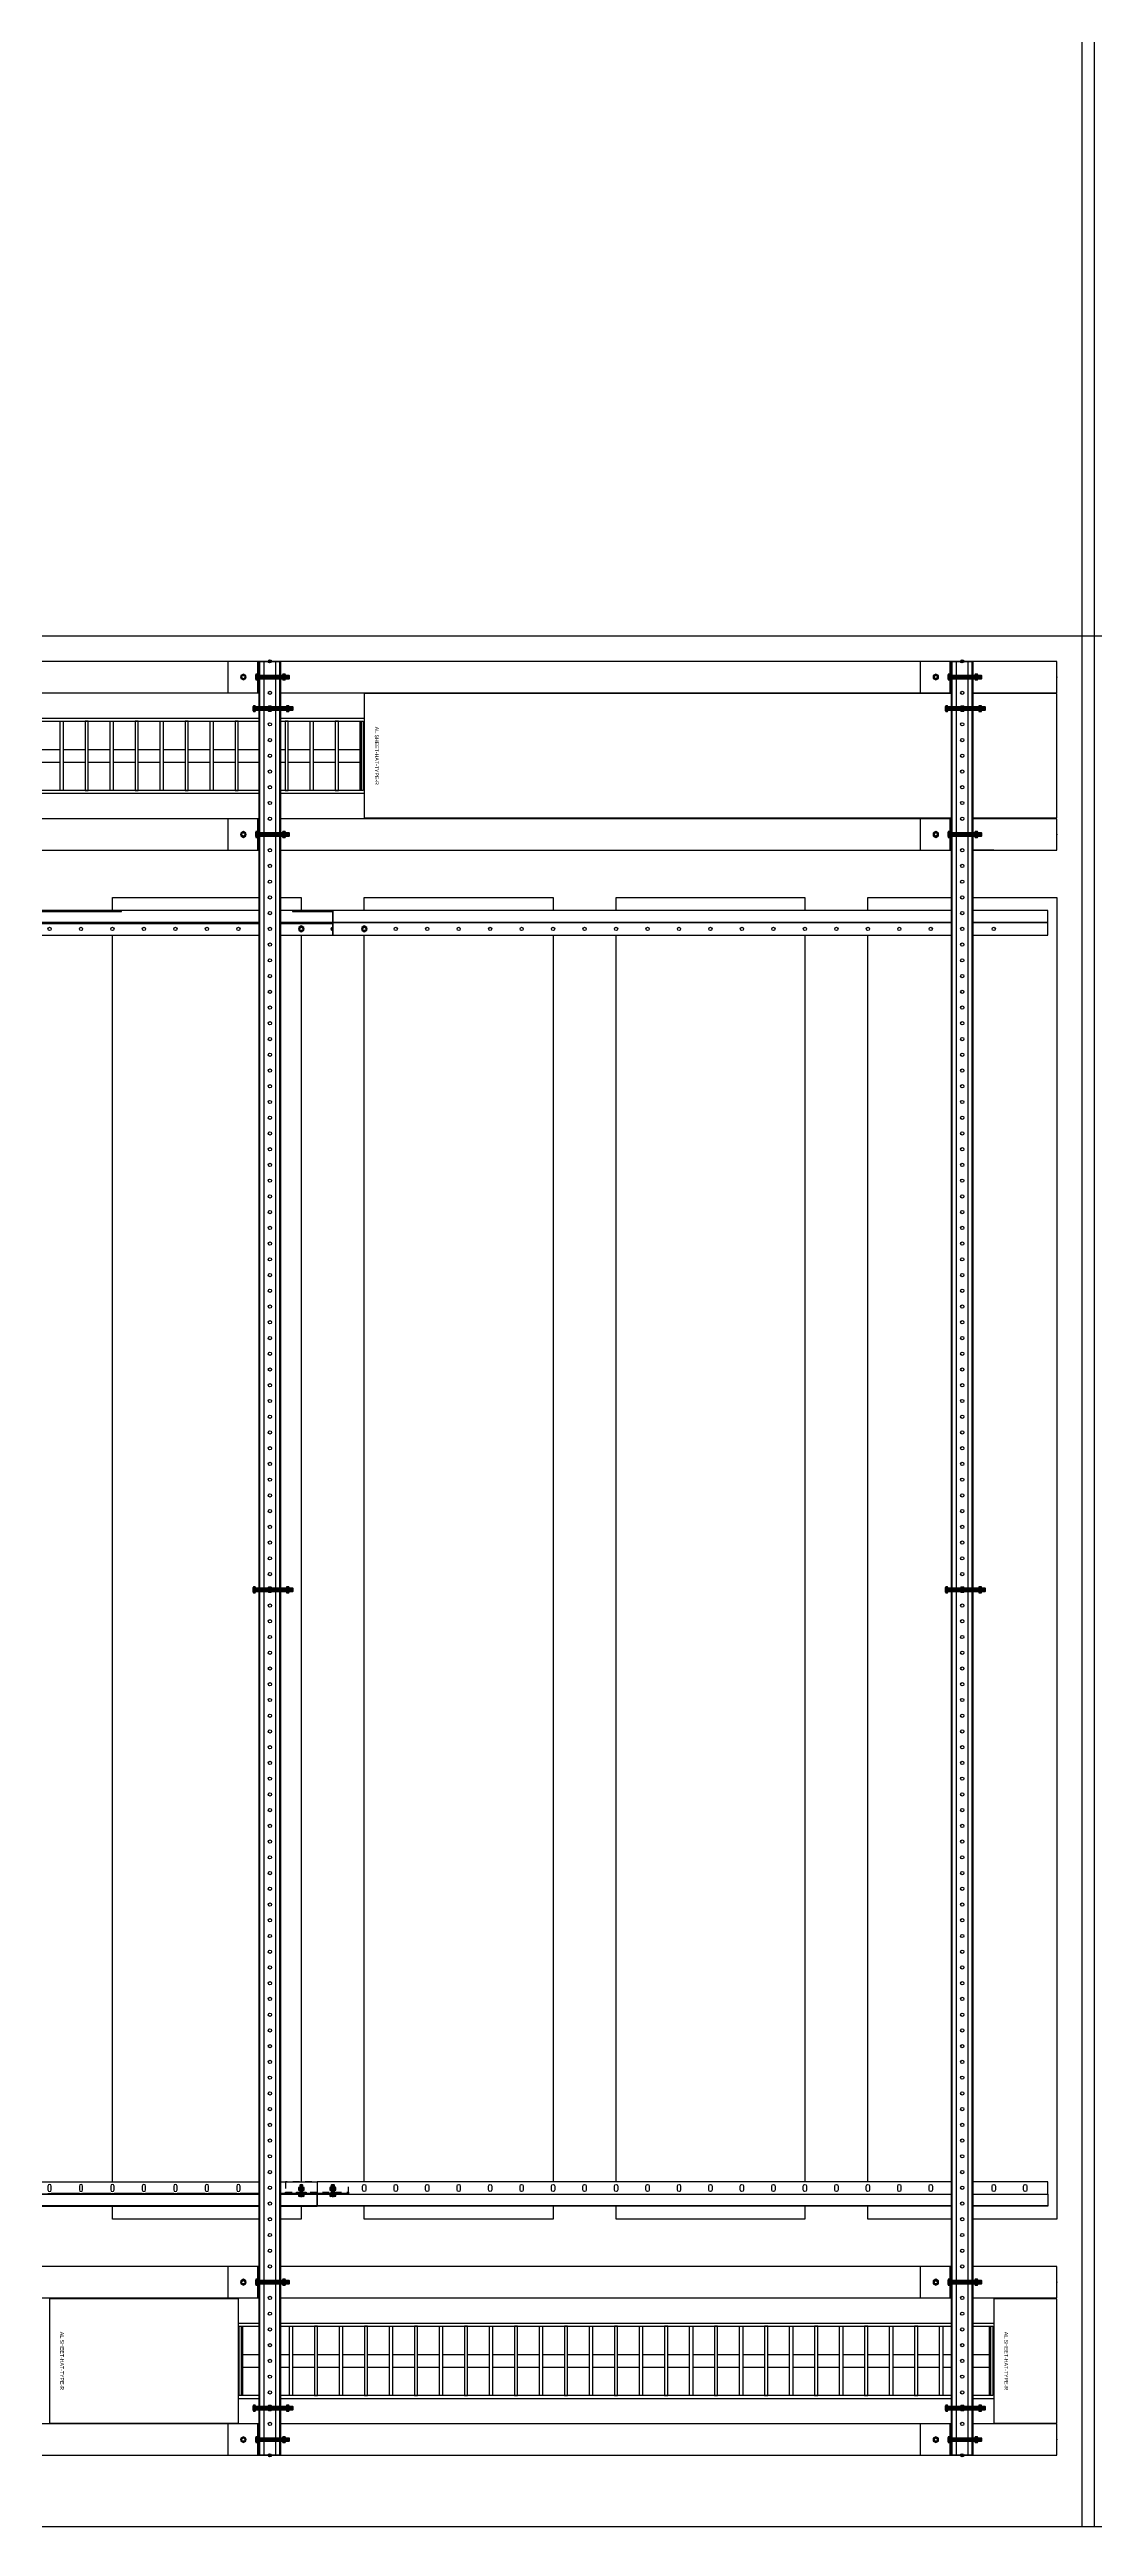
# Model space of a CAD drawing. Header units: millimetres. Extents: x -962357 to -591296, y -223672 to 59420.
# Drawn here: x -786230 to -784570, y -129772 to -125837 of the extents above; entities that cross this region are included whole.
import ezdxf
from ezdxf.enums import TextEntityAlignment as Align

# ---------------------------------------------------------------- set-up
doc = ezdxf.new("R2010")
doc.units = ezdxf.units.MM
doc.linetypes.add('TA_HL_003.00000', pattern=[19.5, 10.65, -8.85])
for name, color, linetype in [('000 - H A T C H', 8, 'Continuous'), ('000 - WIPEOUT', 250, 'Continuous'), ('001 - ASCESSORIES', 251, 'Continuous'), ('A04_TUBE SERIES', 2, 'Continuous'), ('A11_ALU.SOLID SHEET', 2, 'Continuous')]:
    doc.layers.add(name, color=color, linetype=linetype)
pattern_1 = [(110, (-0.5, 0), (-0.939693, -0.34202), []), (110, (-0.2012, 0.6409), (-0.939693, -0.34202), [1.25, -0.25, 0, -0.25])]

# ---------------------------------------------------------------- blocks, each defined once
blk = doc.blocks.new('*U4625')
at = {"layer": 'A11_ALU.SOLID SHEET', "color": 0}
blk.add_lwpolyline([(1100, -98.8), (1100, 98.8), (0, 98.8), (0, -98.8)], close=True, dxfattribs=at)
at = {"layer": 'Defpoints', "color": 250}
blk.add_point((0, 0), dxfattribs=at)
blk.add_text('AL.SHEET-HAT-TYPE-R', height=6, rotation=270, dxfattribs=at).set_placement((15, 0), align=Align.BOTTOM_CENTER)
blk = doc.blocks.new('*U4621')
at = {"color": 1}
blk.add_wipeout([(600, -60), (-600, -60), (-600, 60), (600, 60)], dxfattribs=at).dxf.layer = '000 - WIPEOUT'
at = {"layer": '001 - ASCESSORIES', "color": 0}
blk.add_lwpolyline([(600, -60), (-600, -60), (-600, 60), (600, 60)], close=True, dxfattribs=at)
at = {"layer": '001 - ASCESSORIES'}
for points in [[(-593.5, -55), (-598.5, -55), (-598.5, 55), (-593.5, 55)], [(595, -55), (-595, -55), (-595, 55), (595, 55)], [(-558.8, -55), (-553.8, -55), (-553.8, 55), (-558.8, 55)], [(-514, -55), (-519, -55), (-519, 55), (-514, 55)], [(-479.3, -55), (-474.3, -55), (-474.3, 55), (-479.3, 55)], [(-434.6, -55), (-439.6, -55), (-439.6, 55), (-434.6, 55)], [(-399.8, -55), (-394.8, -55), (-394.8, 55), (-399.8, 55)], [(-355.1, -55), (-360.1, -55), (-360.1, 55), (-355.1, 55)], [(-320.4, -55), (-315.4, -55), (-315.4, 55), (-320.4, 55)], [(-275.6, -55), (-280.6, -55), (-280.6, 55), (-275.6, 55)], [(-240.9, -55), (-235.9, -55), (-235.9, 55), (-240.9, 55)], [(-196.2, -55), (-201.2, -55), (-201.2, 55), (-196.2, 55)], [(-161.4, -55), (-156.4, -55), (-156.4, 55), (-161.4, 55)], [(-116.7, -55), (-121.7, -55), (-121.7, 55), (-116.7, 55)], [(-82, -55), (-77, -55), (-77, 55), (-82, 55)], [(-37.2, -55), (-42.2, -55), (-42.2, 55), (-37.2, 55)], [(-2.5, -55), (2.5, -55), (2.5, 55), (-2.5, 55)], [(42.2, -55), (37.2, -55), (37.2, 55), (42.2, 55)], [(77, -55), (82, -55), (82, 55), (77, 55)], [(121.7, -55), (116.7, -55), (116.7, 55), (121.7, 55)], [(156.4, -55), (161.4, -55), (161.4, 55), (156.4, 55)], [(201.2, -55), (196.2, -55), (196.2, 55), (201.2, 55)], [(235.9, -55), (240.9, -55), (240.9, 55), (235.9, 55)], [(280.6, -55), (275.6, -55), (275.6, 55), (280.6, 55)], [(315.4, -55), (320.4, -55), (320.4, 55), (315.4, 55)], [(360.1, -55), (355.1, -55), (355.1, 55), (360.1, 55)], [(394.8, -55), (399.8, -55), (399.8, 55), (394.8, 55)], [(439.6, -55), (434.6, -55), (434.6, 55), (439.6, 55)], [(474.3, -55), (479.3, -55), (479.3, 55), (474.3, 55)], [(519, -55), (514, -55), (514, 55), (519, 55)], [(553.8, -55), (558.8, -55), (558.8, 55), (553.8, 55)], [(598.5, -55), (593.5, -55), (593.5, 55), (598.5, 55)]]:
    blk.add_lwpolyline(points, close=True, dxfattribs=at)
for points in [[(-593.5, 10), (-558.8, 10)], [(-553.8, 10), (-519, 10)], [(-514, 10), (-479.3, 10)], [(-474.3, 10), (-439.6, 10)], [(-434.6, 10), (-399.8, 10)], [(-394.8, 10), (-360.1, 10)], [(-355.1, 10), (-320.4, 10)], [(-315.4, 10), (-280.6, 10)], [(-275.6, 10), (-240.9, 10)], [(-235.9, 10), (-201.2, 10)], [(-196.2, 10), (-161.4, 10)], [(-156.4, 10), (-121.7, 10)], [(-116.7, 10), (-82, 10)], [(-77, 10), (-42.2, 10)], [(-37.2, 10), (-2.5, 10)], [(2.5, 10), (37.2, 10)], [(42.2, 10), (77, 10)], [(82, 10), (116.7, 10)], [(121.7, 10), (156.4, 10)], [(161.4, 10), (196.2, 10)], [(201.2, 10), (235.9, 10)], [(240.9, 10), (275.6, 10)], [(280.6, 10), (315.4, 10)], [(320.4, 10), (355.1, 10)], [(360.1, 10), (394.8, 10)], [(399.8, 10), (434.6, 10)], [(439.6, 10), (474.3, 10)], [(479.3, 10), (514, 10)], [(519, 10), (553.8, 10)], [(558.8, 10), (593.5, 10)], [(-593.5, -10), (-558.8, -10)], [(-553.8, -10), (-519, -10)], [(-514, -10), (-479.3, -10)], [(-474.3, -10), (-439.6, -10)], [(-434.6, -10), (-399.8, -10)], [(-394.8, -10), (-360.1, -10)], [(-355.1, -10), (-320.4, -10)], [(-315.4, -10), (-280.6, -10)], [(-275.6, -10), (-240.9, -10)], [(-235.9, -10), (-201.2, -10)], [(-196.2, -10), (-161.4, -10)], [(-156.4, -10), (-121.7, -10)], [(-116.7, -10), (-82, -10)], [(-77, -10), (-42.2, -10)], [(-37.2, -10), (-2.5, -10)], [(2.5, -10), (37.2, -10)], [(42.2, -10), (77, -10)], [(82, -10), (116.7, -10)], [(121.7, -10), (156.4, -10)], [(161.4, -10), (196.2, -10)], [(201.2, -10), (235.9, -10)], [(240.9, -10), (275.6, -10)], [(280.6, -10), (315.4, -10)], [(320.4, -10), (355.1, -10)], [(360.1, -10), (394.8, -10)], [(399.8, -10), (434.6, -10)], [(439.6, -10), (474.3, -10)], [(479.3, -10), (514, -10)], [(519, -10), (553.8, -10)], [(558.8, -10), (593.5, -10)]]:
    blk.add_lwpolyline(points, dxfattribs=at)
blk = doc.blocks.new('*U4626')
at = {"layer": 'A11_ALU.SOLID SHEET', "color": 0}
blk.add_lwpolyline([(300, -98.8), (300, 98.8), (0, 98.8), (0, -98.8)], close=True, dxfattribs=at)
at = {"layer": 'Defpoints', "color": 250}
blk.add_point((0, 0), dxfattribs=at)
blk.add_text('AL.SHEET-HAT-TYPE-R', height=6, rotation=270, dxfattribs=at).set_placement((15, 0), align=Align.BOTTOM_CENTER)
blk = doc.blocks.new('*U4642')
blk.add_attdef('EXTR.OVL-LENGTH_', (-25, -59.1), '', height=5)
blk.add_wipeout([(-25, 0), (25, 0), (25, 67400), (-25, 67400)]).dxf.layer = '000 - WIPEOUT'
blk.add_point((0, 0))
at = {"layer": 'A04_TUBE SERIES', "color": 0}
blk.add_lwpolyline([(-25, 0), (25, 0), (25, 67400), (-25, 67400)], close=True, dxfattribs=at)
blk = doc.blocks.new('*U4644')
blk.add_attdef('EXTR.OVL-LENGTH_', (-25, -59.1), '', height=5)
blk.add_wipeout([(-25, 0), (25, 0), (25, 67400), (-25, 67400)]).dxf.layer = '000 - WIPEOUT'
blk.add_point((0, 0))
at = {"layer": 'A04_TUBE SERIES', "color": 0}
blk.add_lwpolyline([(-25, 0), (25, 0), (25, 67400), (-25, 67400)], close=True, dxfattribs=at)
blk = doc.blocks.new('*U4646')
blk.add_attdef('EXTR.OVL-LENGTH_', (-25, -59.1), '', height=5)
blk.add_wipeout([(-25, 0), (25, 0), (25, 67400), (-25, 67400)]).dxf.layer = '000 - WIPEOUT'
blk.add_point((0, 0))
at = {"layer": 'A04_TUBE SERIES', "color": 0}
blk.add_lwpolyline([(-25, 0), (25, 0), (25, 67400), (-25, 67400)], close=True, dxfattribs=at)
blk = doc.blocks.new('*U4648')
blk.add_attdef('EXTR.OVL-LENGTH_', (-25, -59.1), '', height=5)
blk.add_wipeout([(-25, 0), (25, 0), (25, 67400), (-25, 67400)]).dxf.layer = '000 - WIPEOUT'
blk.add_point((0, 0))
at = {"layer": 'A04_TUBE SERIES', "color": 0}
blk.add_lwpolyline([(-25, 0), (25, 0), (25, 67400), (-25, 67400)], close=True, dxfattribs=at)
blk = doc.blocks.new('*U4717')
at = {"color": 3}
for points in [[(-1050, -32050), (1050, -32050), (1050, -32350), (-1050, -32350)], [(-1050, -32450), (1050, -32450), (1050, -32750), (-1050, -32750)], [(-1050, -32850), (1050, -32850), (1050, -33150), (-1050, -33150)], [(-1050, -33250), (1050, -33250), (1050, -33550), (-1050, -33550)]]:
    blk.add_wipeout(points, dxfattribs=at).dxf.layer = '000 - WIPEOUT'
at = {"layer": 'A11_ALU.SOLID SHEET', "color": 0, "linetype": 'ByBlock'}
for points in [[(-1050, -32350), (1050, -32350), (1050, -32050), (-1050, -32050)], [(-1050, -32750), (1050, -32750), (1050, -32450), (-1050, -32450)], [(-1050, -33150), (1050, -33150), (1050, -32850), (-1050, -32850)], [(-1050, -33550), (1050, -33550), (1050, -33250), (-1050, -33250)]]:
    blk.add_lwpolyline(points, close=True, dxfattribs=at)
blk = doc.blocks.new('000 - ASSCESSORIES_FAMELINE_GALV.BRACKET_FITTING_Z-PROFILE_HR-02AA_TOP_VIEW')
blk.add_wipeout([(-1200, 39), (1200, 39), (1200, 0), (-1200, 0)]).dxf.layer = '000 - WIPEOUT'
at = {"layer": '001 - ASCESSORIES', "linetype": 'Continuous'}
for p, q in [((-1200, 39), (1200, 39)), ((-1200, 0), (1200, 0))]:
    blk.add_line(p, q, dxfattribs=at)
at = {"layer": '001 - ASCESSORIES', "color": 1, "linetype": 'ByBlock'}
for p, q in [((822.4, 20.2), (822.4, 19)), ((872.4, 20.2), (872.4, 19)), ((922.4, 20.2), (922.4, 19)), ((972.4, 20.2), (972.4, 19)), ((1022.4, 20.2), (1022.4, 19)), ((1072.4, 20.2), (1072.4, 19)), ((1122.4, 20.2), (1122.4, 19)), ((1172.4, 20.2), (1172.4, 19))]:
    blk.add_line(p, q, dxfattribs=at)
at = {"layer": '001 - ASCESSORIES', "color": 0, "linetype": 'ByBlock'}
blk.add_lwpolyline([(-1200, 39), (1200, 39), (1200, 19), (-1200, 19)], close=True, dxfattribs=at)
at = {"layer": '001 - ASCESSORIES'}
blk.add_lwpolyline([(-1200, 19), (1200, 19), (1200, 0), (-1200, 0)], close=True, dxfattribs=at)
at = {"layer": '001 - ASCESSORIES', "color": 2}
blk.add_lwpolyline([(-1200, 1.2), (1200, 1.2), (1200, 0), (-1200, 0)], close=True, dxfattribs=at)
at = {"layer": '001 - ASCESSORIES'}
for points in [[(777.6, 26), (777.6, 32, 1), (772.4, 32), (772.4, 26, 1)], [(827.6, 26), (827.6, 32, 1), (822.4, 32), (822.4, 26, 1)], [(877.6, 26), (877.6, 32, 1), (872.4, 32), (872.4, 26, 1)], [(927.6, 26), (927.6, 32, 1), (922.4, 32), (922.4, 26, 1)], [(977.6, 26), (977.6, 32, 1), (972.4, 32), (972.4, 26, 1)], [(1027.6, 26), (1027.6, 32, 1), (1022.4, 32), (1022.4, 26, 1)], [(1077.6, 26), (1077.6, 32, 1), (1072.4, 32), (1072.4, 26, 1)], [(1127.6, 26), (1127.6, 32, 1), (1122.4, 32), (1122.4, 26, 1)], [(1177.6, 26), (1177.6, 32, 1), (1172.4, 32), (1172.4, 26, 1)]]:
    blk.add_lwpolyline(points, format="xyb", close=True, dxfattribs=at)
at = {"layer": '001 - ASCESSORIES', "color": 1, "linetype": 'ByBlock'}
for points in [[(772.4, 20.2), (777.6, 20.2), (777.6, 19), (772.4, 19)], [(822.4, 20.2), (777.6, 20.2), (777.6, 19), (822.4, 19)], [(822.4, 20.2), (827.6, 20.2), (827.6, 19), (822.4, 19)], [(872.4, 20.2), (827.6, 20.2), (827.6, 19), (872.4, 19)], [(872.4, 20.2), (877.6, 20.2), (877.6, 19), (872.4, 19)], [(922.4, 20.2), (877.6, 20.2), (877.6, 19), (922.4, 19)], [(922.4, 20.2), (927.6, 20.2), (927.6, 19), (922.4, 19)], [(972.4, 20.2), (927.6, 20.2), (927.6, 19), (972.4, 19)], [(972.4, 20.2), (977.6, 20.2), (977.6, 19), (972.4, 19)], [(1022.4, 20.2), (977.6, 20.2), (977.6, 19), (1022.4, 19)], [(1022.4, 20.2), (1027.6, 20.2), (1027.6, 19), (1022.4, 19)], [(1072.4, 20.2), (1027.6, 20.2), (1027.6, 19), (1072.4, 19)], [(1072.4, 20.2), (1077.6, 20.2), (1077.6, 19), (1072.4, 19)], [(1122.4, 20.2), (1077.6, 20.2), (1077.6, 19), (1122.4, 19)], [(1122.4, 20.2), (1127.6, 20.2), (1127.6, 19), (1122.4, 19)], [(1172.4, 20.2), (1127.6, 20.2), (1127.6, 19), (1172.4, 19)], [(1172.4, 20.2), (1177.6, 20.2), (1177.6, 19), (1172.4, 19)], [(1200, 20.2), (1177.6, 20.2), (1177.6, 19), (1200, 19)]]:
    blk.add_lwpolyline(points, close=True, dxfattribs=at)
blk = doc.blocks.new('000 - ASSCESSORIES_FAMELINE_GALV._SPICE-FOR_HR-02A_TOP_VIEW')
at = {"layer": '001 - ASCESSORIES', "color": 0, "linetype": 'ByBlock'}
blk.add_lwpolyline([(-50, 0), (50, 0), (50, 18.8), (-50, 18.8)], close=True, dxfattribs=at)
at = {"layer": '001 - ASCESSORIES', "linetype": 'ByBlock'}
blk.add_lwpolyline([(-50, 2), (50, 2), (50, 0), (-50, 0)], close=True, dxfattribs=at)
at = {"layer": '001 - ASCESSORIES', "color": 1}
for points in [[(-32.6, 2), (-17.4, 2), (-17.4, 0), (-32.6, 0)], [(22.4, 2), (27.6, 2), (27.6, 0), (22.4, 0)]]:
    blk.add_lwpolyline(points, close=True, dxfattribs=at)
blk = doc.blocks.new('*U4662')
at = {"color": 1}
for p, q in [((-3.5, 4.5), (3.5, 4.5)), ((-3.5, 0), (3.5, 0))]:
    blk.add_line(p, q, dxfattribs=at)
at = {"color": 0}
for points in [[(-2.3, 4.2, 0.249893), (-4.6, 4.2), (-4.6, 0.3, 0.249893), (-2.3, 0.3)], [(2.3, 4.2, 0.062422), (0, 4.5, 0.062422), (-2.3, 4.2), (-2.3, 0.3, 0.061692), (0, 0, 0.061692), (2.3, 0.3)], [(4.6, 4.2, 0.249893), (2.3, 4.2), (2.3, 0.3, 0.249893), (4.6, 0.3)]]:
    blk.add_lwpolyline(points, format="xyb", close=True, dxfattribs=at)
blk = doc.blocks.new('*U4707')
at = {"layer": '000 - H A T C H'}
h = blk.add_hatch(color=250, dxfattribs=at)
h.dxf.hatch_style = 1
edge = h.paths.add_edge_path()
edge.add_line((0.3, 4.6), (4.2, 4.6))
edge.add_arc((2, 3.5), 2.45, 0, 28.0609, ccw=False)
edge.add_line((4.5, 3.5), (4.5, 0))
edge.add_arc((-4.9, 0), 9.36, -0.0239, 0.0239, ccw=False)
edge.add_line((4.5, 0), (4.5, 0))
edge.add_arc((-4.9, 0), 9.36, -0.0239, 0.0239, ccw=False)
edge.add_line((4.5, 0), (4.5, -3.5))
edge.add_arc((2, -3.5), 2.45, -28.0609, 0, ccw=False)
edge.add_line((4.2, -4.6), (0.3, -4.6))
edge.add_arc((2.5, -3.5), 2.45, 180, 208.0609, ccw=False)
edge.add_line((0, -3.5), (0, 3.5))
edge.add_arc((2.5, 3.5), 2.45, 151.9391, 180, ccw=False)
at = {"layer": '001 - ASCESSORIES', "color": 0, "rotation": 270}
blk.add_blockref('*U4662', (0, 0), dxfattribs=at)
blk = doc.blocks.new('*U4682')
at = {"color": 1}
for p, q in [((-3.5, 3.5), (3.5, 3.5)), ((-3.5, 0), (3.5, 0))]:
    blk.add_line(p, q, dxfattribs=at)
at = {"color": 0}
for points in [[(-2.3, 3.2, 0.249855), (-4.6, 3.2), (-4.6, 0.3, 0.249855), (-2.3, 0.3)], [(2.3, 3.2, 0.062432), (0, 3.5, 0.062432), (-2.3, 3.2), (-2.3, 0.3, 0.061701), (0, 0, 0.061701), (2.3, 0.3)], [(4.6, 3.2, 0.249855), (2.3, 3.2), (2.3, 0.3, 0.249855), (4.6, 0.3)]]:
    blk.add_lwpolyline(points, format="xyb", close=True, dxfattribs=at)
blk = doc.blocks.new('*U4688')
at = {"layer": '000 - H A T C H'}
h = blk.add_hatch(dxfattribs=at)
h.set_pattern_fill('ANSI35', color=8, scale=4, angle=65)
h.set_pattern_definition(pattern_1)
h.paths.add_polyline_path([(0, -2.5), (14.5, -2.5), (14.5, 2.5), (0, 2.5)])
at = {"color": 8}
blk.add_line((14.5, -2.5), (14.5, 2.5), dxfattribs=at)
at = {"color": 1}
blk.add_lwpolyline([(14.5, 2.5), (0, 2.5), (0, -2.5), (14.5, -2.5), (15, -2), (15, 2)], close=True, dxfattribs=at)
blk = doc.blocks.new('*U4699')
at = {"layer": '000 - H A T C H'}
h = blk.add_hatch(color=250, dxfattribs=at)
h.dxf.hatch_style = 1
edge = h.paths.add_edge_path()
edge.add_line((-0.3, -4.6), (-3.2, -4.6))
edge.add_arc((-1, -3.5), 2.45, 180, 208.0569, ccw=False)
edge.add_line((-3.5, -3.5), (-3.5, 0))
edge.add_arc((5.9, 0), 9.36, 179.9761, 180.0239, ccw=False)
edge.add_line((-3.5, 0), (-3.5, 0))
edge.add_arc((5.9, 0), 9.36, 179.9761, 180.0239, ccw=False)
edge.add_line((-3.5, 0), (-3.5, 3.5))
edge.add_arc((-1, 3.5), 2.45, 151.9431, 180, ccw=False)
edge.add_line((-3.2, 4.6), (-0.3, 4.6))
edge.add_arc((-2.5, 3.5), 2.45, 360, 388.0569, ccw=False)
edge.add_line((0, 3.5), (0, -3.5))
edge.add_arc((-2.5, -3.5), 2.45, 331.9431, 360, ccw=False)
blk.add_blockref('*U4688', (0, 0))
at = {"layer": '001 - ASCESSORIES', "rotation": 90}
blk.add_blockref('*U4682', (0, 0), dxfattribs=at)
blk = doc.blocks.new('*U4946')
at = {"linetype": 'ByBlock'}
blk.add_wipeout([(-33561, 0), (-32400, 0), (-32400, 39), (-33561, 39)], dxfattribs=at).dxf.layer = '001 - ASCESSORIES'
at = {"color": 1, "linetype": 'ByBlock'}
for points in [[(-33527.6, 7), (-33527.6, 13, -1), (-33522.4, 13), (-33522.4, 7, -1)], [(-33477.6, 7), (-33477.6, 13, -1), (-33472.4, 13), (-33472.4, 7, -1)], [(-33427.6, 7), (-33427.6, 13, -1), (-33422.4, 13), (-33422.4, 7, -1)], [(-33377.6, 7), (-33377.6, 13, -1), (-33372.4, 13), (-33372.4, 7, -1)], [(-33327.6, 7), (-33327.6, 13, -1), (-33322.4, 13), (-33322.4, 7, -1)], [(-33277.6, 7), (-33277.6, 13, -1), (-33272.4, 13), (-33272.4, 7, -1)], [(-33227.6, 7), (-33227.6, 13, -1), (-33222.4, 13), (-33222.4, 7, -1)], [(-33177.6, 7), (-33177.6, 13, -1), (-33172.4, 13), (-33172.4, 7, -1)], [(-33127.6, 7), (-33127.6, 13, -1), (-33122.4, 13), (-33122.4, 7, -1)], [(-33077.6, 7), (-33077.6, 13, -1), (-33072.4, 13), (-33072.4, 7, -1)], [(-33027.6, 7), (-33027.6, 13, -1), (-33022.4, 13), (-33022.4, 7, -1)], [(-32977.6, 7), (-32977.6, 13, -1), (-32972.4, 13), (-32972.4, 7, -1)], [(-32927.6, 7), (-32927.6, 13, -1), (-32922.4, 13), (-32922.4, 7, -1)], [(-32877.6, 7), (-32877.6, 13, -1), (-32872.4, 13), (-32872.4, 7, -1)], [(-32827.6, 7), (-32827.6, 13, -1), (-32822.4, 13), (-32822.4, 7, -1)], [(-32777.6, 7), (-32777.6, 13, -1), (-32772.4, 13), (-32772.4, 7, -1)], [(-32727.6, 7), (-32727.6, 13, -1), (-32722.4, 13), (-32722.4, 7, -1)], [(-32677.6, 7), (-32677.6, 13, -1), (-32672.4, 13), (-32672.4, 7, -1)], [(-32627.6, 7), (-32627.6, 13, -1), (-32622.4, 13), (-32622.4, 7, -1)], [(-32577.6, 7), (-32577.6, 13, -1), (-32572.4, 13), (-32572.4, 7, -1)], [(-32527.6, 7), (-32527.6, 13, -1), (-32522.4, 13), (-32522.4, 7, -1)], [(-32477.6, 7), (-32477.6, 13, -1), (-32472.4, 13), (-32472.4, 7, -1)], [(-32427.6, 7), (-32427.6, 13, -1), (-32422.4, 13), (-32422.4, 7, -1)]]:
    blk.add_lwpolyline(points, format="xyb", close=True, dxfattribs=at)
at = {"layer": '001 - ASCESSORIES', "rotation": 270}
for name, p in [('*U4699', (-32425, 20)), ('*U4707', (-32425, 13.6))]:
    blk.add_blockref(name, p, dxfattribs=at)
at = {"layer": '001 - ASCESSORIES', "linetype": 'ByBlock', "rotation": 180}
blk.add_blockref('000 - ASSCESSORIES_FAMELINE_GALV.BRACKET_FITTING_Z-PROFILE_HR-02AA_TOP_VIEW', (-31200, 39), dxfattribs=at)
at = {"color": 1, "linetype": 'ByBlock'}
blk.add_lwpolyline([(-32400, 20), (-33561, 20), (-33561, 39), (-32400, 39)], close=True, dxfattribs=at)
at = {"layer": '001 - ASCESSORIES'}
blk.add_lwpolyline([(-33561, 39), (-32400, 39), (-32400, 37.8), (-33561, 37.8)], close=True, dxfattribs=at)
at = {"layer": '001 - ASCESSORIES', "color": 1, "linetype": 'ByBlock'}
blk.add_lwpolyline([(-33561, 0), (-32400, 0), (-32400, 20), (-33561, 20)], close=True, dxfattribs=at)
at = {"layer": '001 - ASCESSORIES', "linetype": 'TA_HL_003.00000', "rotation": 180}
blk.add_blockref('000 - ASSCESSORIES_FAMELINE_GALV._SPICE-FOR_HR-02A_TOP_VIEW', (-32400, 18.8), dxfattribs=at)
at = {"layer": '001 - ASCESSORIES', "rotation": 270}
for name, p in [('*U4699', (-32375, 20)), ('*U4707', (-32375, 13.6))]:
    blk.add_blockref(name, p, dxfattribs=at)
blk = doc.blocks.new('000 - ASSCESSORIES_FAMELINE_GALV.BRACKET_FITTING_Z-PROFILE_HR-02B_TOP_VIEW')
blk.add_wipeout([(-1200, 39), (1200, 39), (1200, 0), (-1200, 0)]).dxf.layer = '000 - WIPEOUT'
at = {"layer": '001 - ASCESSORIES', "linetype": 'ByBlock'}
blk.add_line((1200, 20.2), (-1200, 20.2), dxfattribs=at)
at = {"layer": '001 - ASCESSORIES'}
blk.add_line((1200, 19), (-1200, 19), dxfattribs=at)
at = {"layer": '001 - ASCESSORIES', "color": 0}
blk.add_lwpolyline([(-1200, 39), (-1200, 19), (1200, 19), (1200, 39)], close=True, dxfattribs=at)
at = {"layer": '001 - ASCESSORIES'}
blk.add_lwpolyline([(-1200, 19), (-1200, 0), (1200, 0), (1200, 19)], close=True, dxfattribs=at)
at = {"layer": '001 - ASCESSORIES', "color": 2}
for points in [[(-1200, 1.2), (-1200, 0), (-1135.9, 0), (-1135.9, 1.2)], [(-864.1, 1.2), (-864.1, 0), (-735.9, 0), (-735.9, 1.2)]]:
    blk.add_lwpolyline(points, close=True, dxfattribs=at)
at = {"layer": '001 - ASCESSORIES'}
for centre in [(-1150, 29), (-1100, 29), (-1050, 29), (-1000, 29), (-950, 29), (-900, 29), (-850, 29), (-800, 29), (-750, 29)]:
    blk.add_circle(centre, 2.6, dxfattribs=at)
blk.add_arc((-1200, 29), 2.6, 270, 90, dxfattribs=at)
blk = doc.blocks.new('000 - ASSCESSORIES_FAMELINE_GALV._SPICE-FOR_HR-02B_TOP_VIEW')
at = {"layer": '001 - ASCESSORIES', "linetype": 'ByBlock'}
blk.add_lwpolyline([(-75, 6.8), (75, 6.8), (75, 8.8), (-75, 8.8)], close=True, dxfattribs=at)
at = {"layer": '001 - ASCESSORIES', "color": 0, "linetype": 'ByBlock'}
blk.add_lwpolyline([(-75, 8.8), (75, 8.8), (75, -10), (-75, -10)], close=True, dxfattribs=at)
at = {"layer": '001 - ASCESSORIES', "color": 1}
for points in [[(-57.6, 6.8), (-42.4, 6.8), (-42.4, 8.8), (-57.6, 8.8)], [(-2.6, 6.8), (2.6, 6.8), (2.6, 8.8), (-2.6, 8.8)], [(47.4, 6.8), (52.6, 6.8), (52.6, 8.8), (47.4, 8.8)]]:
    blk.add_lwpolyline(points, close=True, dxfattribs=at)
blk.add_lwpolyline([(-55, -2.6), (-45, -2.6, 1), (-45, 2.6), (-55, 2.6, 1)], format="xyb", close=True, dxfattribs=at)
at = {"layer": '001 - ASCESSORIES'}
for centre in [(0, 0), (50, 0)]:
    blk.add_circle(centre, 2.6, dxfattribs=at)
blk = doc.blocks.new('*U4659')
at = {"layer": '001 - ASCESSORIES', "color": 0, "linetype": 'ByBlock'}
blk.add_blockref('000 - ASSCESSORIES_FAMELINE_GALV._SPICE-FOR_HR-02B_TOP_VIEW', (0, 0), dxfattribs=at)
blk = doc.blocks.new('*U4663')
at = {"layer": '001 - ASCESSORIES', "color": 0}
blk.add_lwpolyline([(4.6, 0), (2.3, 4), (-2.3, 4), (-4.6, 0), (-2.3, -4), (2.3, -4)], close=True, dxfattribs=at)
at = {"layer": '001 - ASCESSORIES', "color": 8}
blk.add_circle((0, 0), 3.85, dxfattribs=at)
at = {"layer": '001 - ASCESSORIES', "color": 0}
blk.add_circle((0, 0), 2.6, dxfattribs=at)
blk = doc.blocks.new('*U4664')
at = {"layer": '000 - H A T C H'}
h = blk.add_hatch(color=250, dxfattribs=at)
h.dxf.hatch_style = 1
h.paths.add_polyline_path([(4, -2.3), (4, 2.3), (0, 4.6), (-4, 2.3), (-4, -2.3), (0, -4.6)])
h.paths.add_polyline_path([(0, -2.6, -1), (0, 2.6, -1)], flags=16)
at = {"layer": '001 - ASCESSORIES', "color": 0, "rotation": 270}
blk.add_blockref('*U4663', (0, 0), dxfattribs=at)
blk = doc.blocks.new('*U4947')
for p in [(-32450, -10), (-32350, -10)]:
    blk.add_blockref('*U4699', p)
at = {"layer": '001 - ASCESSORIES', "linetype": 'TA_HL_003.00000', "rotation": 180}
blk.add_blockref('*U4659', (-32400, -10), dxfattribs=at)
at = {"layer": '001 - ASCESSORIES', "color": 0, "linetype": 'ByBlock'}
blk.add_blockref('000 - ASSCESSORIES_FAMELINE_GALV.BRACKET_FITTING_Z-PROFILE_HR-02B_TOP_VIEW', (-31200, -39), dxfattribs=at)
at = {"layer": '001 - ASCESSORIES', "color": 1, "linetype": 'ByBlock'}
blk.add_circle((-32400, -10), 2.6, dxfattribs=at)
at = {"layer": '001 - ASCESSORIES'}
blk.add_blockref('*U4664', (-32350, -10), dxfattribs=at)
at = {"linetype": 'ByBlock'}
blk.add_wipeout([(-33536, -39), (-32400, -39), (-32400, 0), (-33536, 0)], dxfattribs=at).dxf.layer = '000 - WIPEOUT'
at = {"layer": '001 - ASCESSORIES', "color": 1, "linetype": 'ByBlock'}
blk.add_lwpolyline([(-32400, 0), (-33536, 0), (-33536, -20), (-32400, -20)], close=True, dxfattribs=at)
at = {"layer": '001 - ASCESSORIES', "linetype": 'ByBlock'}
blk.add_lwpolyline([(-32400, -20), (-33536, -20), (-33536, -39), (-32400, -39)], close=True, dxfattribs=at)
at = {"layer": '001 - ASCESSORIES', "color": 1, "linetype": 'ByBlock'}
for centre in [(-33450, -10), (-33400, -10), (-33350, -10), (-33300, -10), (-33250, -10), (-33200, -10), (-33150, -10), (-33100, -10), (-33050, -10), (-33000, -10), (-32950, -10), (-32900, -10), (-32850, -10), (-32800, -10), (-32750, -10), (-32700, -10), (-32650, -10), (-32600, -10), (-32550, -10), (-32500, -10), (-32450, -10)]:
    blk.add_circle(centre, 2.6, dxfattribs=at)
at = {"layer": '001 - ASCESSORIES'}
blk.add_blockref('*U4664', (-32450, -10), dxfattribs=at)
blk = doc.blocks.new('*U4945')
at = {"color": 6}
blk.add_wipeout([(1425, -17), (-1425, -17), (-1425, 17), (1425, 17)], dxfattribs=at).dxf.layer = '000 - WIPEOUT'
at = {"layer": '001 - ASCESSORIES', "color": 0, "linetype": 'ByBlock'}
for p, q in [((1425, 15.8), (-1425, 15.8)), ((1425, -15.8), (-1425, -15.8))]:
    blk.add_line(p, q, dxfattribs=at)
at = {"layer": '001 - ASCESSORIES', "color": 1}
blk.add_lwpolyline([(1425, 17), (1425, -17), (-1425, -17), (-1425, 17)], close=True, dxfattribs=at)
at = {"layer": '001 - ASCESSORIES', "color": 0, "linetype": 'ByBlock'}
for points in [[(-1425, 17), (-1425, 9), (1425, 9), (1425, 17)], [(-1425, -9), (-1425, -17), (1425, -17), (1425, -9)]]:
    blk.add_lwpolyline(points, close=True, dxfattribs=at)
at = {"layer": '001 - ASCESSORIES', "color": 1, "linetype": 'Continuous'}
for centre in [(-1425, 0), (-1400, 0), (-1375, 0), (-1350, 0), (-1325, 0), (-1300, 0), (-1275, 0), (-1250, 0), (-1225, 0), (-1200, 0), (-1175, 0), (-1150, 0), (-1125, 0), (-1100, 0), (-1075, 0), (-1050, 0), (-1025, 0), (-1000, 0), (-975, 0), (-950, 0), (-925, 0), (-900, 0), (-875, 0), (-850, 0), (-825, 0), (-800, 0), (-775, 0), (-750, 0), (-725, 0), (-700, 0), (-675, 0), (-650, 0), (-625, 0), (-600, 0), (-575, 0), (-550, 0), (-525, 0), (-500, 0), (-475, 0), (-450, 0), (-425, 0), (-400, 0), (-375, 0), (-350, 0), (-325, 0), (-300, 0), (-275, 0), (-250, 0), (-225, 0), (-200, 0), (-175, 0), (-150, 0), (-125, 0), (-100, 0), (-75, 0), (-50, 0), (-25, 0), (0, 0), (25, 0), (50, 0), (75, 0), (100, 0), (125, 0), (150, 0), (175, 0), (200, 0), (225, 0), (250, 0), (275, 0), (300, 0), (325, 0), (350, 0), (375, 0), (400, 0), (425, 0), (450, 0), (475, 0), (500, 0), (525, 0), (550, 0), (575, 0), (600, 0), (625, 0), (650, 0), (675, 0), (700, 0), (725, 0), (750, 0), (775, 0), (800, 0), (825, 0), (850, 0), (875, 0), (900, 0), (925, 0), (950, 0), (975, 0), (1000, 0), (1025, 0), (1050, 0), (1075, 0), (1100, 0), (1125, 0), (1150, 0), (1175, 0), (1200, 0), (1225, 0), (1250, 0), (1275, 0), (1300, 0), (1325, 0), (1350, 0), (1375, 0), (1400, 0), (1425, 0)]:
    blk.add_circle(centre, 2.6, dxfattribs=at)
blk = doc.blocks.new('*U4949')
at = {"layer": 'A11_ALU.SOLID SHEET', "color": 0}
blk.add_lwpolyline([(100, -98.8), (100, 98.8), (0, 98.8), (0, -98.8)], close=True, dxfattribs=at)
at = {"layer": 'Defpoints', "color": 250}
blk.add_point((0, 0), dxfattribs=at)
blk.add_text('AL.SHEET-HAT-TYPE-R', height=6, rotation=270, dxfattribs=at).set_placement((15, 0), align=Align.BOTTOM_CENTER)
blk = doc.blocks.new('*U4696')
at = {"layer": '000 - H A T C H'}
h = blk.add_hatch(dxfattribs=at)
h.set_pattern_fill('ANSI35', color=8, scale=4, angle=65)
h.set_pattern_definition(pattern_1)
h.paths.add_polyline_path([(0, -2.5), (59.5, -2.5), (59.5, 2.5), (0, 2.5)])
at = {"color": 8}
blk.add_line((59.5, -2.5), (59.5, 2.5), dxfattribs=at)
at = {"color": 1}
blk.add_lwpolyline([(59.5, 2.5), (0, 2.5), (0, -2.5), (59.5, -2.5), (60, -2), (60, 2)], close=True, dxfattribs=at)
blk = doc.blocks.new('*U4748')
at = {"layer": '000 - H A T C H'}
h = blk.add_hatch(color=250, dxfattribs=at)
h.dxf.hatch_style = 1
edge = h.paths.add_edge_path()
edge.add_line((-0.3, -4.6), (-3.2, -4.6))
edge.add_arc((-1, -3.5), 2.45, 180, 208.0569, ccw=False)
edge.add_line((-3.5, -3.5), (-3.5, 0))
edge.add_arc((5.9, 0), 9.36, 179.9761, 180.0239, ccw=False)
edge.add_line((-3.5, 0), (-3.5, 0))
edge.add_arc((5.9, 0), 9.36, 179.9761, 180.0239, ccw=False)
edge.add_line((-3.5, 0), (-3.5, 3.5))
edge.add_arc((-1, 3.5), 2.45, 151.9431, 180, ccw=False)
edge.add_line((-3.2, 4.6), (-0.3, 4.6))
edge.add_arc((-2.5, 3.5), 2.45, 360, 388.0569, ccw=False)
edge.add_line((0, 3.5), (0, -3.5))
edge.add_arc((-2.5, -3.5), 2.45, 331.9431, 360, ccw=False)
blk.add_blockref('*U4696', (0, 0))
at = {"layer": '001 - ASCESSORIES', "rotation": 90}
blk.add_blockref('*U4682', (0, 0), dxfattribs=at)
blk = doc.blocks.new('*U4821')
at = {"layer": '001 - ASCESSORIES'}
blk.add_blockref('*U4748', (-23, 0), dxfattribs=at)
at = {"layer": '001 - ASCESSORIES', "color": 2}
for rotation in [90, 90, 270, 270]:
    blk.add_blockref('*U4664', (0, 0), dxfattribs=dict(at, rotation=rotation))
at = {"layer": '001 - ASCESSORIES', "color": 1}
blk.add_blockref('*U4707', (26.2, 0), dxfattribs=at)
blk = doc.blocks.new('000 - ASSCESSORIES_FAMELINE_AL.EXTR._L-PROFILE_50x68mm._non-code_TOP_VIEW')
blk.add_wipeout([(-50, -25), (0, -25), (0, 25), (-50, 25)]).dxf.layer = '000 - WIPEOUT'
at = {"layer": '000 - H A T C H'}
h = blk.add_hatch(dxfattribs=at)
h.set_pattern_fill('ANSI32', color=8, scale=0.5)
h.set_pattern_definition([(45, (-14193.569, 11847.092), (-3.367596, 3.367596), []), (45, (-14191.324, 11847.092), (-3.367596, 3.367596), [])])
h.paths.add_polyline_path([(-2, 20), (0, 20), (0, 25), (-2, 25)])
h.paths.add_polyline_path([(0, -20), (-2, -20), (-2, -25), (0, -25)])
at = {"layer": '001 - ASCESSORIES', "color": 0}
for p, q in [((0, 20), (-2, 20)), ((-2, -20), (0, -20))]:
    blk.add_line(p, q, dxfattribs=at)
at = {"layer": '001 - ASCESSORIES', "color": 1}
blk.add_line((-2, -20), (-2, 20), dxfattribs=at)
at = {"layer": '001 - ASCESSORIES'}
blk.add_lwpolyline([(-50, -25), (0, -25), (0, 25), (-50, 25)], close=True, dxfattribs=at)
at = {"layer": '001 - ASCESSORIES', "color": 0}
for points in [[(-2, 25), (0, 25), (0, 20), (-2, 20)], [(-2, -20), (0, -20), (0, -25), (-2, -25)]]:
    blk.add_lwpolyline(points, close=True, dxfattribs=at)
at = {"layer": '001 - ASCESSORIES', "color": 1}
blk.add_circle((-25, 0), 2.6, dxfattribs=at)
blk = doc.blocks.new('*U4738')
at = {"layer": '001 - ASCESSORIES', "color": 0}
blk.add_blockref('000 - ASSCESSORIES_FAMELINE_AL.EXTR._L-PROFILE_50x68mm._non-code_TOP_VIEW', (0, 0), dxfattribs=at)
blk = doc.blocks.new('*U4683')
blk.add_circle((0, 0), 3.66)
at = {"layer": '001 - ASCESSORIES', "color": 0}
blk.add_lwpolyline([(4.6, 0), (2.3, 4), (-2.3, 4), (-4.6, 0), (-2.3, -4), (2.3, -4)], close=True, dxfattribs=at)
at = {"layer": '001 - ASCESSORIES', "color": 8}
blk.add_circle((0, 0), 3.85, dxfattribs=at)
blk = doc.blocks.new('*U4715')
at = {"layer": '001 - ASCESSORIES', "rotation": 90}
blk.add_blockref('*U4683', (0, 0), dxfattribs=at)
blk = doc.blocks.new('*U4751')
at = {"layer": '001 - ASCESSORIES'}
blk.add_blockref('*U4715', (0, 0), dxfattribs=at)
blk = doc.blocks.new('*U4694')
at = {"layer": '000 - H A T C H'}
h = blk.add_hatch(dxfattribs=at)
h.set_pattern_fill('ANSI35', color=8, scale=4, angle=65)
h.set_pattern_definition(pattern_1)
h.paths.add_polyline_path([(0, -2.5), (49.5, -2.5), (49.5, 2.5), (0, 2.5)])
at = {"color": 8}
blk.add_line((49.5, -2.5), (49.5, 2.5), dxfattribs=at)
at = {"color": 1}
blk.add_lwpolyline([(49.5, 2.5), (0, 2.5), (0, -2.5), (49.5, -2.5), (50, -2), (50, 2)], close=True, dxfattribs=at)
blk = doc.blocks.new('*U4746')
at = {"layer": '000 - H A T C H'}
h = blk.add_hatch(color=250, dxfattribs=at)
h.dxf.hatch_style = 1
edge = h.paths.add_edge_path()
edge.add_line((-0.3, -4.6), (-3.2, -4.6))
edge.add_arc((-1, -3.5), 2.45, 180, 208.0569, ccw=False)
edge.add_line((-3.5, -3.5), (-3.5, 0))
edge.add_arc((5.9, 0), 9.36, 179.9761, 180.0239, ccw=False)
edge.add_line((-3.5, 0), (-3.5, 0))
edge.add_arc((5.9, 0), 9.36, 179.9761, 180.0239, ccw=False)
edge.add_line((-3.5, 0), (-3.5, 3.5))
edge.add_arc((-1, 3.5), 2.45, 151.9431, 180, ccw=False)
edge.add_line((-3.2, 4.6), (-0.3, 4.6))
edge.add_arc((-2.5, 3.5), 2.45, 360, 388.0569, ccw=False)
edge.add_line((0, 3.5), (0, -3.5))
edge.add_arc((-2.5, -3.5), 2.45, 331.9431, 360, ccw=False)
blk.add_blockref('*U4694', (0, 0))
at = {"layer": '001 - ASCESSORIES', "rotation": 90}
blk.add_blockref('*U4682', (0, 0), dxfattribs=at)
blk = doc.blocks.new('*U4752')
at = {"layer": '001 - ASCESSORIES'}
for name, p in [('*U4746', (0, 0)), ('*U4707', (39.2, 0))]:
    blk.add_blockref(name, p, dxfattribs=at)
blk = doc.blocks.new('*U4794')
at = {"color": 2}
blk.add_blockref('*U4738', (0, 0), dxfattribs=at)
for name, p in [('*U4751', (-25, 0)), ('*U4752', (-2, 0))]:
    blk.add_blockref(name, p)
blk = doc.blocks.new('*U4956')
for points in [[(-39910, -3555), (-39890, -3555), (-39890, 2495), (-39910, 2495)], [(27650, -552), (-107450, -552), (-107450, -3555), (27650, -3555)]]:
    blk.add_lwpolyline(points, close=True)
at = {"layer": 'A11_ALU.SOLID SHEET', "color": 1}
for name, p in [('*U4625', (-41050, -742)), ('*U4626', (-41550, -3292))]:
    blk.add_blockref(name, p, dxfattribs=at)
for p in [(-41650, -742), (-40650, -3292)]:
    blk.add_blockref('*U4621', p)
at = {"layer": 'A04_TUBE SERIES', "color": 0, "linetype": 'ByBlock', "rotation": 90}
for name, p in [('*U4642', (-39950, -617)), ('*U4644', (-39950, -867)), ('*U4646', (-39950, -3167)), ('*U4648', (-39950, -3417))]:
    blk.add_blockref(name, p, dxfattribs=at)
at = {"layer": 'A11_ALU.SOLID SHEET', "color": 0, "linetype": 'ByBlock', "xscale": -1, "rotation": 90}
blk.add_blockref('*U4717', (-73500, -2017), dxfattribs=at)
blk.add_line((-40050, -892), (-40125, -892))
blk.add_blockref('*U4621', (-41650, -742))
at = {"layer": '001 - ASCESSORIES', "linetype": 'ByBlock', "rotation": 180}
for name, p in [('*U4947', (-73500, -1027)), ('*U4946', (-73525, -3007.3))]:
    blk.add_blockref(name, p, dxfattribs=at)
at = {"layer": 'A11_ALU.SOLID SHEET', "color": 1, "rotation": 359.9999999999763}
blk.add_blockref('*U4949', (-40050, -3292), dxfattribs=at)
at = {"layer": '001 - ASCESSORIES', "linetype": 'ByBlock', "rotation": 270}
for p in [(-41200, -2017), (-40100, -2017)]:
    blk.add_blockref('*U4945', p, dxfattribs=at)
at = {"layer": '001 - ASCESSORIES', "linetype": 'ByBlock'}
for name, p in [('*U4794', (-41217, -617)), ('*U4794', (-40117, -617)), ('*U4821', (-41200, -667)), ('*U4821', (-40100, -667)), ('*U4794', (-41217, -867)), ('*U4794', (-40117, -867)), ('*U4821', (-41200, -2067)), ('*U4821', (-40100, -2067)), ('*U4794', (-41217, -3167)), ('*U4794', (-40117, -3167)), ('*U4821', (-41200, -3367)), ('*U4821', (-40100, -3367)), ('*U4794', (-41217, -3417)), ('*U4794', (-40117, -3417))]:
    blk.add_blockref(name, p, dxfattribs=at)
for p in [(-41217, -3417), (-40117, -3417)]:
    blk.add_blockref('*U4794', p, dxfattribs=at)

msp = doc.modelspace()

# ---------------------------------------------------------------- block references
msp.add_blockref('*U4956', (-744680, -126216.8))

# ---------------------------------------------------------------- next in the draw order: block references
msp.add_blockref('*U4956', (-744680, -126216.8))

doc.saveas('drawing.dxf')
